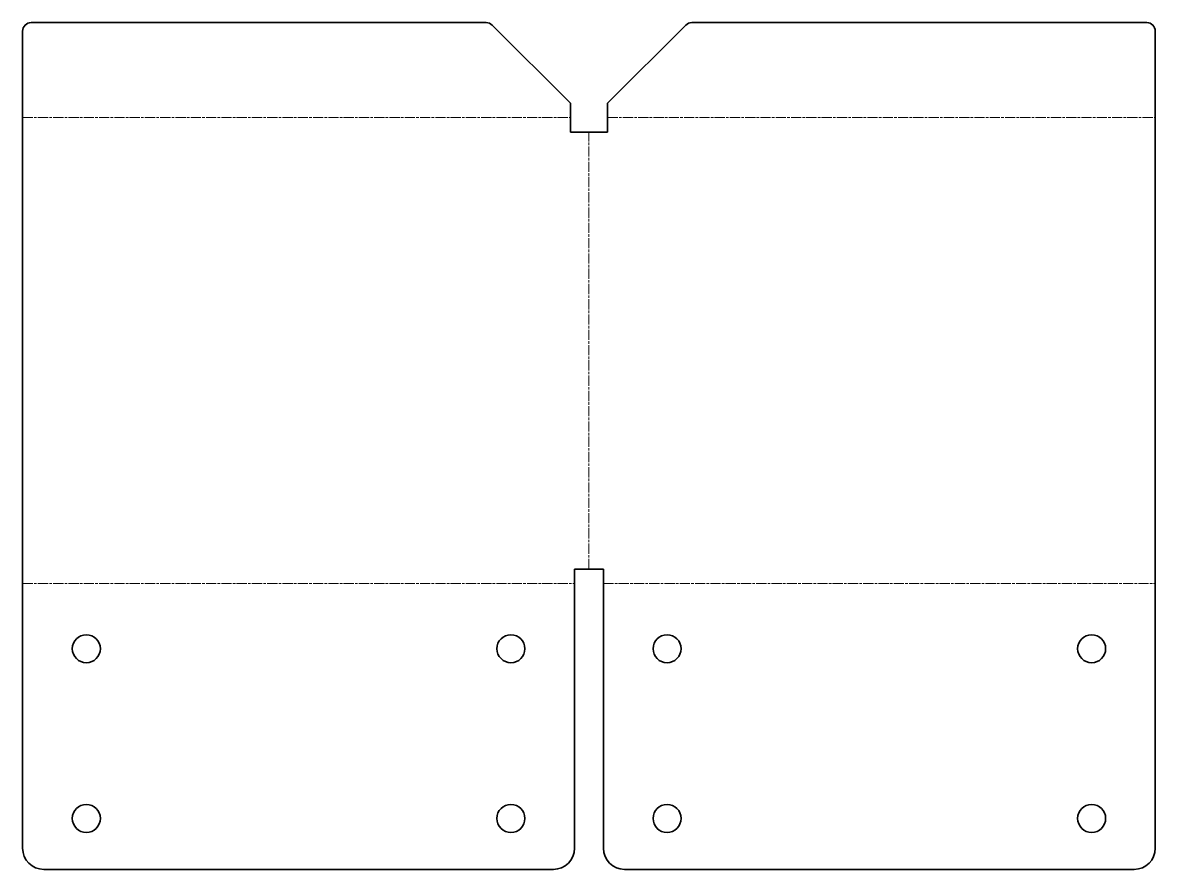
# Model space of a CAD drawing. Header units: millimetres. Extents: x 0 to 267, y 0 to 200.
import ezdxf

# ---------------------------------------------------------------- set-up
doc = ezdxf.new("R2010")
doc.units = ezdxf.units.MM
doc.linetypes.add('Chain', pattern=[13.68, 9.12, -1.14, 2.28, -1.14])
doc.layers.add('SIMUMAK Bend Centerline (ISO)', color=7, linetype='Chain', lineweight=9)
doc.layers.add('SIMUMAK Visible (ISO)', color=7, linetype='Continuous', lineweight=35)

# ---------------------------------------------------------------- blocks, each defined once
blk = doc.blocks.new('CHAPA SOPORTE RUEDAS UNIVERSAL_Sheet_CHAPA SOPORTE RUEDAS UNIVERSAL (Desplegada)')
at = {"layer": 'SIMUMAK Bend Centerline (ISO)', "ltscale": 0.263158}
for p, q in [((-133.39, 77.39), (-4.39, 77.39)), ((4.39, 77.39), (133.39, 77.39)), ((0, -29), (0, 74)), ((-133.39, -32.39), (-3.39, -32.39)), ((3.39, -32.39), (133.39, -32.39))]:
    blk.add_line(p, q, dxfattribs=at)
at = {"layer": 'SIMUMAK Visible (ISO)'}
for p, q in [((-24.22, 99.79), (-131.39, 99.79)), ((-4.39, 80.79), (-22.81, 99.2)), ((22.81, 99.2), (4.39, 80.79)), ((131.39, 99.79), (24.22, 99.79)), ((-133.39, 97.79), (-133.39, -94.79)), ((133.39, 97.79), (133.39, -94.79)), ((-4.39, 74), (-4.39, 80.79)), ((4.39, 80.79), (4.39, 74)), ((4.39, 74), (-4.39, 74)), ((-3.39, -29), (3.39, -29)), ((-3.39, -29), (-3.39, -94.79)), ((3.39, -29), (3.39, -94.79)), ((-8.39, -99.79), (-128.39, -99.79)), ((8.39, -99.79), (128.39, -99.79))]:
    blk.add_line(p, q, dxfattribs=at)
for centre in [(-118.39, -47.79), (-18.39, -47.79), (18.39, -47.79), (118.39, -47.79), (-118.39, -87.79), (-18.39, -87.79), (18.39, -87.79), (118.39, -87.79)]:
    blk.add_circle(centre, 3.3, dxfattribs=at)
at = {"layer": 'SIMUMAK Visible (ISO)', "extrusion": (0, 0, -1)}
for centre, radius, start, end in [((131.39, 97.79), 2, 360, 90), ((24.22, 97.79), 2, 90, 135), ((-24.22, 97.79), 2, 45, 90), ((-131.39, 97.79), 2, 90, 180), ((128.39, -94.79), 5, 270, 0), ((8.39, -94.79), 5, 180, 270), ((-8.39, -94.79), 5, 270, 360), ((-128.39, -94.79), 5, 180, 270)]:
    blk.add_arc(centre, radius, start, end, dxfattribs=at)

msp = doc.modelspace()

# ---------------------------------------------------------------- block references
msp.add_blockref('CHAPA SOPORTE RUEDAS UNIVERSAL_Sheet_CHAPA SOPORTE RUEDAS UNIVERSAL (Desplegada)', (133.39, 99.79))

doc.saveas('drawing.dxf')
